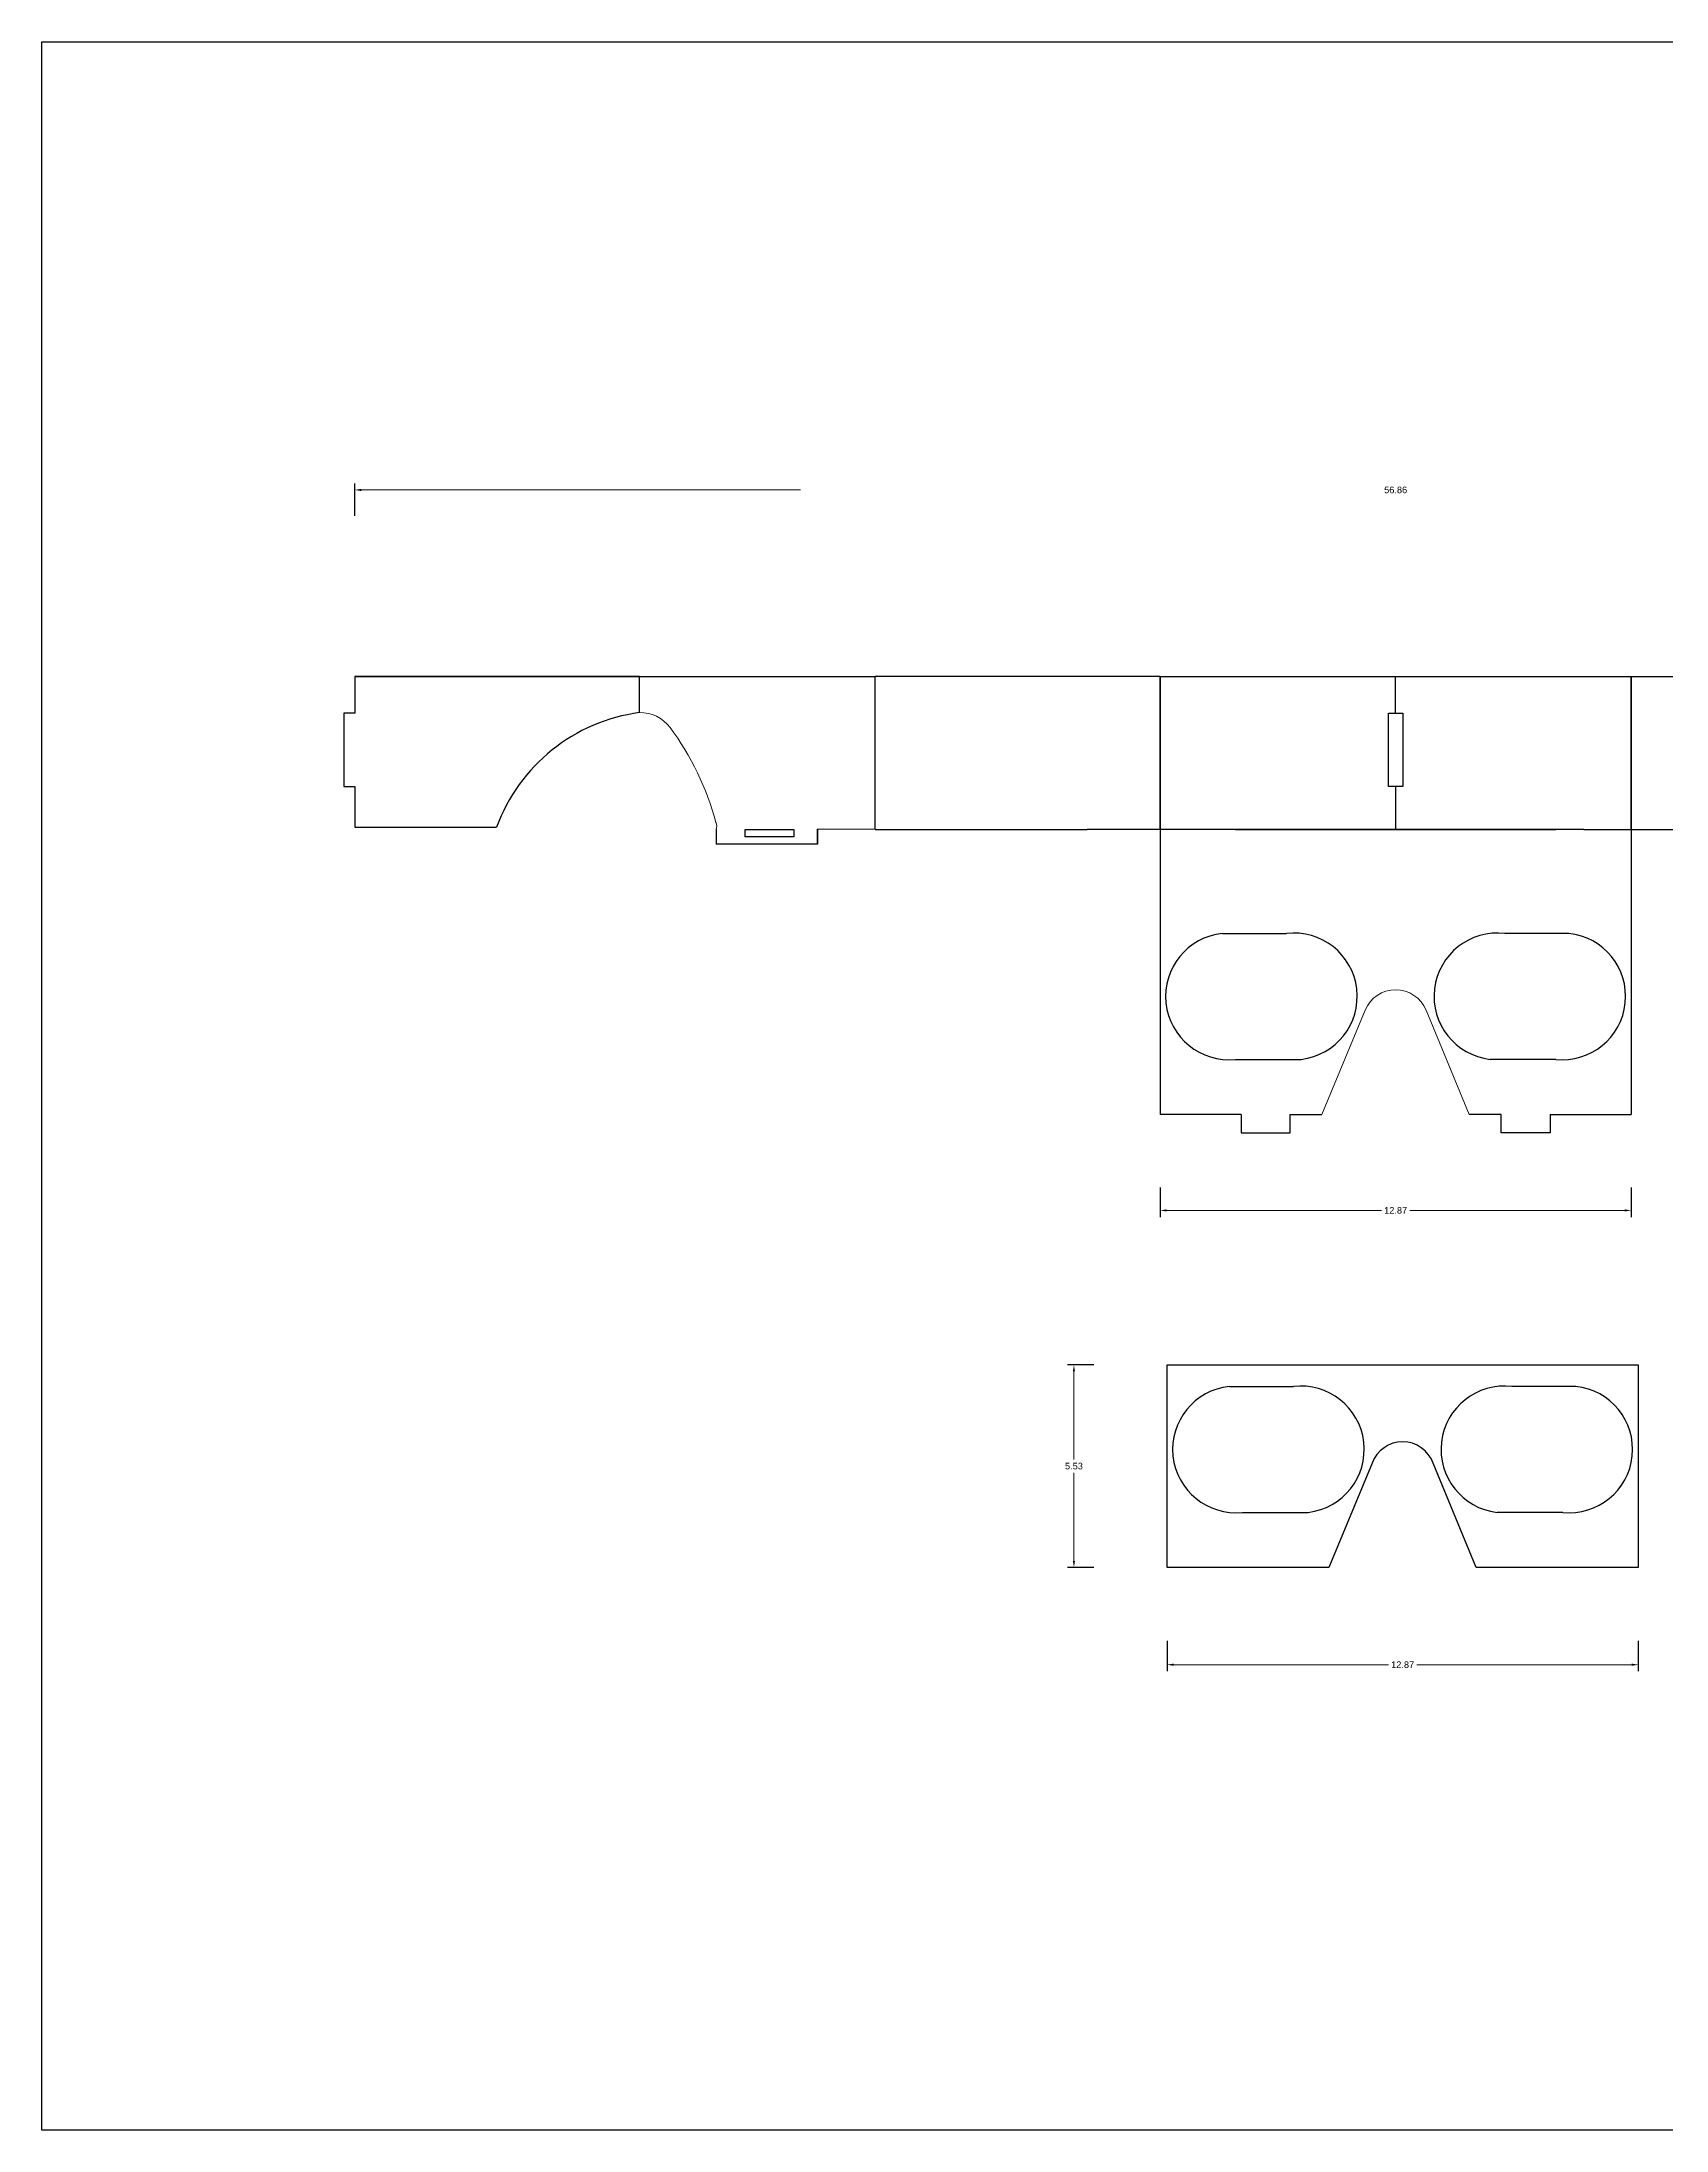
# Model space of a CAD drawing. Header units: inches. Extents: x 59 to 322, y 22 to 79.
# Drawn here: x 245.4 to 289.8, y 21.7 to 78.7 of the extents above; entities that cross this region are included whole.
import ezdxf

# ---------------------------------------------------------------- set-up
doc = ezdxf.new("R2010")
doc.units = ezdxf.units.IN
doc.header["$MEASUREMENT"] = 0
doc.linetypes.add('ACAD_ISO03W100', pattern=[30, 12, -18])
doc.styles.get("Standard").update_dxf_attribs({"font": 'Arial.ttf'})
doc.dimstyles.new('Copie de STANDARD', dxfattribs={"dimtxt": 0.18, "dimasz": 0.18, "dimexe": 0.18, "dimexo": 2, "dimgap": 0.09, "dimtad": 0, "dimtih": 1, "dimtoh": 1, "dimzin": 0, "dimdsep": 46, "dimtxsty": 'Standard', "dimcen": 0.09, "dimclrd": 256, "dimadec": 0, "dimazin": 0, "dimtfac": 1, "dimtofl": 0, "dimtmove": 0, "dimatfit": 3, "dimfxl": 1, "dimtolj": 1, "dimtzin": 0, "dimlwd": 13, "dimarcsym": 0})

# ---------------------------------------------------------------- blocks, each defined once
blk = doc.blocks.new('*D22')
at = {"color": 0, "linetype": 'ACAD_ISO03W100', "lineweight": -2, "transparency": 16777216}
for p, q in [((253.986, 65.758), (253.986, 66.649)), ((310.85, 65.758), (310.85, 66.649))]:
    blk.add_line(p, q, dxfattribs=at)
at = {"linetype": 'ACAD_ISO03W100', "lineweight": 13, "transparency": 16777216}
for p, q in [((254.166, 66.469), (282.023, 66.469)), ((310.67, 66.469), (282.812, 66.469))]:
    blk.add_line(p, q, dxfattribs=at)
at = {"transparency": 16777216}
for points in [[(254.166, 66.499), (254.166, 66.439), (253.986, 66.469)], [(310.67, 66.499), (310.67, 66.439), (310.85, 66.469)]]:
    blk.add_solid(points, dxfattribs=at)
at = {"layer": 'Defpoints', "color": 0, "transparency": 16777216}
for p in [(310.85, 66.469), (253.986, 63.758), (310.85, 63.758)]:
    blk.add_point(p, dxfattribs=at)
at = {"color": 0, "transparency": 16777216, "insert": (282.418, 66.469), "char_height": 0.18, "attachment_point": 5}
blk.add_mtext('\\A1;56.86', dxfattribs=at)
blk = doc.blocks.new('*D35')
at = {"color": 0, "linetype": 'ACAD_ISO03W100', "lineweight": -2, "transparency": 16777216}
for p, q in [((275.983, 47.414), (275.983, 46.612)), ((288.853, 47.414), (288.853, 46.612))]:
    blk.add_line(p, q, dxfattribs=at)
at = {"linetype": 'ACAD_ISO03W100', "lineweight": 13, "transparency": 16777216}
for p, q in [((276.163, 46.792), (282.032, 46.792)), ((288.673, 46.792), (282.804, 46.792))]:
    blk.add_line(p, q, dxfattribs=at)
at = {"transparency": 16777216}
for points in [[(276.163, 46.822), (276.163, 46.762), (275.983, 46.792)], [(288.673, 46.822), (288.673, 46.762), (288.853, 46.792)]]:
    blk.add_solid(points, dxfattribs=at)
at = {"layer": 'Defpoints', "color": 0, "transparency": 16777216}
for p in [(275.983, 49.414), (288.853, 49.414), (288.853, 46.792)]:
    blk.add_point(p, dxfattribs=at)
at = {"color": 0, "transparency": 16777216, "insert": (282.418, 46.792), "char_height": 0.18, "attachment_point": 5}
blk.add_mtext('\\A1;12.87', dxfattribs=at)
blk = doc.blocks.new('*D36')
at = {"color": 0, "linetype": 'ACAD_ISO03W100', "lineweight": -2, "transparency": 16777216}
for p, q in [((274.174, 42.574), (273.451, 42.574)), ((274.174, 37.041), (273.451, 37.041))]:
    blk.add_line(p, q, dxfattribs=at)
at = {"linetype": 'ACAD_ISO03W100', "lineweight": 13, "transparency": 16777216}
for p, q in [((273.631, 42.394), (273.631, 39.989)), ((273.631, 37.221), (273.631, 39.627))]:
    blk.add_line(p, q, dxfattribs=at)
at = {"transparency": 16777216}
for points in [[(273.601, 42.394), (273.661, 42.394), (273.631, 42.574)], [(273.601, 37.221), (273.661, 37.221), (273.631, 37.041)]]:
    blk.add_solid(points, dxfattribs=at)
at = {"layer": 'Defpoints', "color": 0, "transparency": 16777216}
for p in [(273.631, 42.574), (276.174, 42.574), (276.174, 37.041)]:
    blk.add_point(p, dxfattribs=at)
at = {"color": 0, "transparency": 16777216, "insert": (273.631, 39.808), "char_height": 0.18, "attachment_point": 5}
blk.add_mtext('\\A1;5.53', dxfattribs=at)
blk = doc.blocks.new('*D37')
at = {"color": 0, "linetype": 'ACAD_ISO03W100', "lineweight": -2, "transparency": 16777216}
for p, q in [((276.174, 35.041), (276.174, 34.204)), ((289.044, 35.041), (289.044, 34.204))]:
    blk.add_line(p, q, dxfattribs=at)
at = {"linetype": 'ACAD_ISO03W100', "lineweight": 13, "transparency": 16777216}
for p, q in [((276.354, 34.384), (282.223, 34.384)), ((288.864, 34.384), (282.994, 34.384))]:
    blk.add_line(p, q, dxfattribs=at)
at = {"transparency": 16777216}
for points in [[(276.354, 34.414), (276.354, 34.354), (276.174, 34.384)], [(288.864, 34.414), (288.864, 34.354), (289.044, 34.384)]]:
    blk.add_solid(points, dxfattribs=at)
at = {"layer": 'Defpoints', "color": 0, "transparency": 16777216}
for p in [(276.174, 37.041), (289.044, 37.041), (276.174, 34.384)]:
    blk.add_point(p, dxfattribs=at)
at = {"color": 0, "transparency": 16777216, "insert": (282.609, 34.384), "char_height": 0.18, "attachment_point": 5}
blk.add_mtext('\\A1;12.87', dxfattribs=at)

msp = doc.modelspace()

# ---------------------------------------------------------------- linework, layer by layer
for p, q in [((253.986, 61.371), (261.766, 61.371)), ((253.986, 61.371), (261.766, 61.371)), ((261.766, 61.371), (253.986, 61.371)), ((253.986, 61.371), (253.986, 60.371)), ((261.766, 60.386), (261.766, 61.371)), ((261.766, 61.371), (268.201, 61.371)), ((261.766, 61.371), (268.201, 61.371)), ((268.201, 57.196), (268.201, 61.371)), ((275.983, 61.371), (268.201, 61.371)), ((275.983, 59.403), (275.983, 61.371)), ((275.983, 61.371), (275.983, 49.414)), ((275.983, 61.371), (288.853, 61.371)), ((282.418, 60.371), (282.418, 61.371)), ((288.853, 61.371), (288.853, 59.403)), ((288.853, 59.403), (288.853, 61.371)), ((288.853, 57.196), (288.853, 61.371)), ((288.853, 61.371), (288.853, 49.414)), ((288.853, 61.371), (296.635, 61.371)), ((253.986, 60.371), (253.686, 60.371)), ((253.686, 60.371), (253.686, 58.371)), ((253.986, 60.371), (253.686, 60.371)), ((253.686, 60.371), (253.686, 58.371)), ((282.218, 58.371), (282.218, 60.371)), ((282.218, 60.371), (282.618, 60.371)), ((282.618, 60.371), (282.618, 58.371)), ((275.983, 59.403), (275.983, 59.507)), ((275.983, 57.196), (275.983, 59.507)), ((288.853, 59.403), (288.853, 59.507)), ((288.853, 59.403), (288.853, 57.196)), ((253.686, 58.371), (253.986, 58.371)), ((253.686, 58.371), (253.986, 58.371)), ((253.986, 58.371), (253.986, 57.256)), ((282.418, 58.371), (282.218, 58.371)), ((282.618, 58.371), (282.418, 58.371)), ((282.418, 58.371), (282.418, 57.196)), ((253.986, 57.256), (257.862, 57.256)), ((253.986, 57.256), (257.862, 57.256)), ((263.86, 57.196), (263.86, 56.796)), ((264.648, 57.196), (265.982, 57.196)), ((264.648, 56.996), (264.648, 57.196)), ((265.982, 57.196), (265.982, 56.996)), ((266.623, 56.796), (266.623, 57.205)), ((268.201, 57.199), (266.623, 57.205)), ((266.623, 57.196), (266.623, 56.796)), ((266.623, 57.196), (266.623, 56.796)), ((268.201, 57.196), (273.988, 57.196)), ((275.983, 57.196), (273.988, 57.196)), ((282.418, 57.196), (275.983, 57.196)), ((278.04, 57.196), (286.795, 57.196)), ((287.558, 57.196), (282.418, 57.196)), ((287.558, 57.196), (288.853, 57.196)), ((288.853, 57.196), (290.847, 57.196)), ((266.623, 56.796), (263.86, 56.796)), ((265.982, 56.996), (264.648, 56.996)), ((277.686, 54.356), (279.435, 54.356)), ((287.15, 54.356), (285.401, 54.356)), ((278.043, 50.918), (279.839, 50.918)), ((286.792, 50.918), (284.996, 50.918)), ((276.313, 49.414), (275.983, 49.414)), ((278.04, 49.414), (276.313, 49.414)), ((278.201, 49.414), (278.04, 49.414)), ((278.201, 49.414), (278.201, 48.914)), ((279.536, 48.914), (279.536, 49.414)), ((279.536, 49.414), (280.406, 49.414)), ((285.3, 49.414), (284.429, 49.414)), ((285.3, 48.914), (285.3, 49.414)), ((286.634, 49.414), (286.795, 49.414)), ((286.634, 49.414), (286.634, 48.914)), ((286.795, 49.414), (288.522, 49.414)), ((288.522, 49.414), (288.853, 49.414)), ((278.201, 48.914), (279.536, 48.914)), ((278.865, 48.914), (279.536, 48.914)), ((285.971, 48.914), (285.3, 48.914)), ((286.634, 48.914), (285.3, 48.914)), ((277.877, 41.983), (279.625, 41.983)), ((287.34, 41.983), (285.592, 41.983)), ((278.234, 38.546), (280.03, 38.546)), ((286.983, 38.546), (285.187, 38.546))]:
    msp.add_line(p, q)
at = {"color": 7, "linetype": 'Continuous', "lineweight": 15}
for p, q in [((288.853, 61.371), (288.853, 60.296)), ((263.851, 57.387), (263.857, 57.374)), ((281.586, 52.261), (280.406, 49.414)), ((284.429, 49.414), (283.25, 52.261))]:
    msp.add_line(p, q, dxfattribs=at)
msp.add_lwpolyline([(245.439, 78.71), (321.898, 78.71), (321.898, 21.67), (245.439, 21.67)], close=True)
for points in [[(276.174, 42.574), (289.044, 42.574), (289.044, 37.041), (284.62, 37.041), (283.441, 39.889)], [(281.776, 39.889), (281.776, 39.889), (280.597, 37.041), (276.174, 37.041), (276.174, 42.574)]]:
    msp.add_lwpolyline(points)
for centre, radius, start, end in [((262.395, 55.603), 4.825, 97.4958, 159.9657), ((262.395, 55.603), 4.825, 97.4958, 159.9657), ((277.864, 52.637), 1.728, 95.9344, 275.9344), ((279.637, 52.637), 1.731, 276.7096, 96.7096), ((285.199, 52.637), 1.731, 83.2904, 263.2904), ((286.971, 52.637), 1.728, 264.0656, 84.0656), ((278.055, 40.264), 1.728, 95.9344, 275.9344), ((279.828, 40.264), 1.731, 276.7096, 96.7096), ((285.389, 40.264), 1.731, 83.2904, 263.2904), ((287.162, 40.264), 1.728, 264.0656, 84.0656), ((282.609, 39.589), 0.884, 19.8051, 160.1949)]:
    msp.add_arc(centre, radius, start, end)
for centre, radius, start, end in [((261.795, 59.387), 1, 36.5375, 91.6704), ((256.402, 55.391), 7.712, 15, 36.5375), ((263.64, 57.281), 0.236, 338.7202, 23.0402), ((282.418, 51.917), 0.901, 22.5, 157.5)]:
    msp.add_arc(centre, radius, start, end, dxfattribs=at)

# ---------------------------------------------------------------- dimensions: what is measured, and where the dimension line sits
for base, p1, p2, picture, middle in [((310.85, 66.469), (253.986, 63.758), (310.85, 63.758), '*D22', (282.418, 66.469)), ((288.853, 46.792), (275.983, 49.414), (288.853, 49.414), '*D35', (282.418, 46.792)), ((276.174, 34.384), (289.044, 37.041), (276.174, 37.041), '*D37', (282.609, 34.384))]:
    dim = msp.add_linear_dim(base=base, p1=p1, p2=p2, dimstyle='Copie de STANDARD')
    dim.commit()
    dim.dimension.update_dxf_attribs({"geometry": picture, "text_midpoint": middle})
dim = msp.add_linear_dim(base=(273.631, 42.574), p1=(276.174, 37.041), p2=(276.174, 42.574), angle=90, dimstyle='Copie de STANDARD')
dim.commit()
dim.dimension.update_dxf_attribs({"geometry": '*D36', "text_midpoint": (273.631, 39.808)})

doc.saveas('drawing.dxf')
